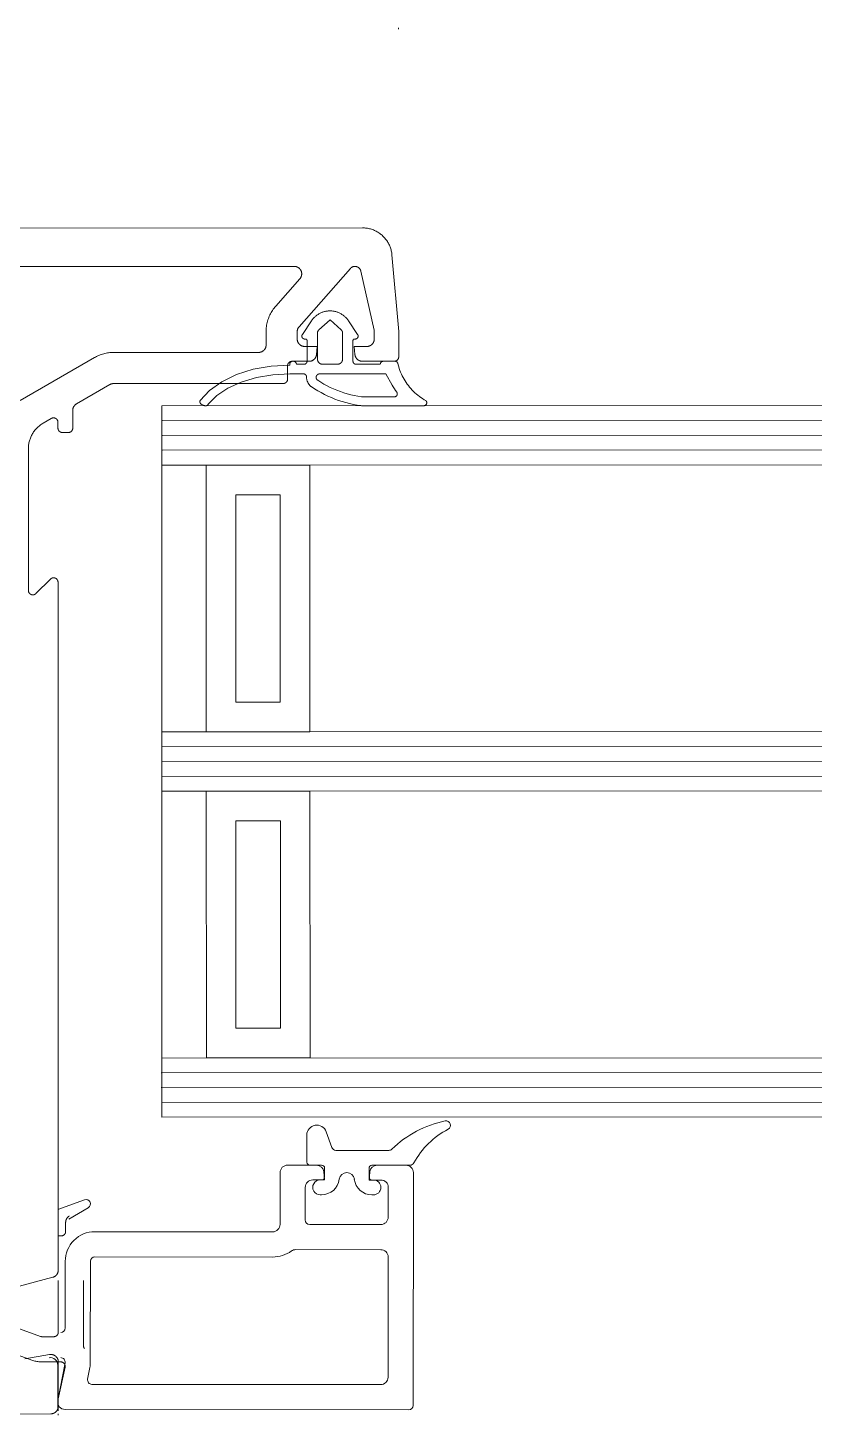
# Model space of a CAD drawing. Header units: metres. Extents: x 19 to 230, y -653 to -519.
# Drawn here: x 28.2835 to 28.3366, y -530.0181 to -529.9244 of the extents above; entities that cross this region are included whole.
import ezdxf

# ---------------------------------------------------------------- set-up
doc = ezdxf.new("R2010")
doc.units = ezdxf.units.M
doc.header["$LTSCALE"] = 0.0125
for name, color, linetype, lineweight in [('05Fenster', 171, 'Continuous', 15), ('Fenster', 65, 'Continuous', 5), ('Fenster2', 161, 'Continuous', 5)]:
    doc.layers.add(name, color=color, linetype=linetype, lineweight=lineweight)

# ---------------------------------------------------------------- blocks, each defined once
blk = doc.blocks.new('ElementFe seite')
at = {"layer": 'Fenster'}
for points in [[(115.8, 185.2), (115.8, 181.2)], [(115.8, 185.2), (209.08, 185.2)], [(115.801, 184.2), (209.081, 184.2)], [(115.744, 183.2), (209.024, 183.2)], [(115.745, 182.2), (209.025, 182.2)], [(115.8, 181.2), (209.08, 181.2)], [(115.8, 163.2), (115.8, 159.2)], [(115.8, 163.2), (209.08, 163.2)], [(115.769, 162.2), (209.05, 162.2)], [(115.771, 161.2), (209.051, 161.2)], [(115.772, 160.2), (209.052, 160.2)], [(115.8, 159.2), (209.08, 159.2)], [(115.8, 141.2), (115.8, 137.2)], [(115.8, 141.2), (209.08, 141.2)], [(115.855, 140.2), (209.135, 140.2)], [(115.856, 139.2), (209.136, 139.2)], [(115.857, 138.2), (209.138, 138.2)], [(115.8, 137.2), (209.08, 137.2)]]:
    blk.add_lwpolyline(points, dxfattribs=at)
for points in [[(115.8, 181.2), (118.8, 181.2), (118.8, 163.2), (115.8, 163.2)], [(118.8, 181.2), (125.8, 181.2), (125.8, 163.2), (118.8, 163.2)], [(120.8, 179.2), (123.8, 179.2), (123.8, 165.2), (120.8, 165.2)], [(115.8, 159.2), (118.8, 159.2), (118.8, 141.2), (115.8, 141.2)], [(118.8, 159.2), (125.8, 159.2), (125.8, 141.2), (118.8, 141.2)], [(120.8, 157.2), (123.8, 157.2), (123.8, 143.2), (120.8, 143.2)]]:
    blk.add_lwpolyline(points, close=True, dxfattribs=at)
at = {"layer": 'Fenster2'}
for p, q in [((108.758, 204.912), (108.761, 201.912)), ((109.256, 201.769), (108.771, 204.297)), ((109.257, 204.912), (132.457, 204.941)), ((132.757, 204.641), (132.777, 188.941)), ((111.072, 203.215), (130.559, 203.238)), ((110.925, 202.089), (110.778, 202.858)), ((131.06, 202.739), (131.07, 194.639)), ((110.969, 194.914), (110.961, 201.714)), ((109.269, 194.913), (109.264, 199.412)), ((123.27, 194.629), (111.27, 194.615)), ((130.57, 194.138), (124.835, 194.131)), ((123.272, 192.929), (111.272, 192.915)), ((110.827, 191.301), (109.52, 192.068)), ((123.777, 188.93), (123.772, 192.43)), ((125.473, 192.132), (125.475, 189.932)), ((130.572, 192.438), (125.772, 192.433)), ((131.075, 189.939), (131.073, 191.939)), ((108.774, 191.412), (110.572, 190.76)), ((126.575, 190.434), (126.475, 190.433)), ((130.075, 190.438), (129.975, 190.438)), ((125.976, 189.433), (126.776, 189.434)), ((126.476, 189.433), (126.576, 189.434)), ((126.776, 189.434), (126.729, 188.89)), ((126.776, 189.234), (126.777, 188.634)), ((129.776, 189.437), (130.576, 189.438)), ((129.824, 188.894), (129.776, 189.437)), ((129.777, 188.637), (129.776, 189.237)), ((129.976, 189.438), (130.076, 189.438)), ((126.231, 188.433), (124.277, 188.431)), ((125.577, 188.232), (125.58, 186.404)), ((126.577, 188.434), (125.777, 188.433)), ((132.546, 188.441), (129.977, 188.438)), ((132.277, 188.44), (130.323, 188.438)), ((126.882, 186.176), (127.267, 187.237)), ((127.548, 187.435), (131.111, 187.439))]:
    blk.add_line(p, q, dxfattribs=at)
at = {"layer": 'Fenster2', "flags": 128}
for points in [[(56.799, 205.2), (108.299, 205.2)], [(108.299, 205.2), (108.317, 205.2), (108.334, 205.199), (108.351, 205.197), (108.368, 205.195), (108.384, 205.193), (108.401, 205.189), (108.418, 205.186), (108.434, 205.181), (108.451, 205.176), (108.467, 205.171), (108.483, 205.165), (108.499, 205.158), (108.514, 205.151), (108.53, 205.144), (108.545, 205.136), (108.559, 205.127), (108.574, 205.118), (108.588, 205.108), (108.602, 205.098), (108.615, 205.088), (108.628, 205.077), (108.641, 205.065), (108.653, 205.053), (108.665, 205.041), (108.676, 205.028), (108.687, 205.015), (108.698, 205.002), (108.708, 204.988), (108.718, 204.974), (108.727, 204.96), (108.735, 204.945), (108.743, 204.93), (108.751, 204.915), (108.758, 204.899), (108.765, 204.883), (108.771, 204.867), (108.776, 204.851), (108.781, 204.835), (108.785, 204.818), (108.789, 204.802), (108.792, 204.785), (108.795, 204.768), (108.797, 204.751), (108.798, 204.734), (108.799, 204.717), (108.799, 204.7)], [(108.799, 205.2), (108.799, 205.3)], [(108.799, 205.2), (108.799, 205.3)], [(108.799, 204.2), (108.799, 205)], [(108.799, 204.7), (108.799, 201.7)], [(109.259, 202.052), (108.799, 204.2)], [(103.415, 200.269), (107.015, 201.579)], [(108.213, 201.207), (106.547, 201.501)], [(107.015, 201.579), (107.081, 201.602), (107.148, 201.622), (107.216, 201.64), (107.284, 201.656), (107.352, 201.669), (107.421, 201.68), (107.49, 201.689), (107.56, 201.695), (107.63, 201.699), (107.699, 201.7)], [(107.699, 201.7), (108.963, 201.7)], [(108.799, 201.7), (108.799, 201.683), (108.798, 201.666), (108.797, 201.649), (108.795, 201.632), (108.792, 201.615), (108.789, 201.598), (108.785, 201.581), (108.781, 201.565), (108.776, 201.548), (108.77, 201.532), (108.764, 201.516), (108.758, 201.5), (108.751, 201.485), (108.743, 201.469), (108.735, 201.454), (108.726, 201.44), (108.717, 201.425), (108.708, 201.411), (108.697, 201.397), (108.687, 201.384), (108.676, 201.371), (108.664, 201.358), (108.652, 201.346), (108.64, 201.334), (108.627, 201.322), (108.614, 201.311), (108.601, 201.301), (108.587, 201.291), (108.573, 201.281), (108.558, 201.272), (108.544, 201.263), (108.528, 201.255), (108.513, 201.248), (108.498, 201.241), (108.482, 201.234), (108.466, 201.228), (108.449, 201.223), (108.433, 201.218), (108.416, 201.214), (108.4, 201.21), (108.383, 201.207), (108.366, 201.204), (108.349, 201.202), (108.332, 201.201), (108.315, 201.2), (108.298, 201.2), (108.281, 201.2), (108.264, 201.201), (108.247, 201.203), (108.23, 201.205), (108.213, 201.207)], [(108.963, 201.7), (108.973, 201.7), (108.984, 201.701), (108.994, 201.701), (109.004, 201.703), (109.014, 201.704), (109.024, 201.706), (109.034, 201.708), (109.044, 201.711), (109.054, 201.714), (109.064, 201.717), (109.073, 201.721), (109.083, 201.725), (109.092, 201.729), (109.102, 201.734), (109.111, 201.738), (109.119, 201.744), (109.128, 201.749), (109.137, 201.755), (109.145, 201.761), (109.153, 201.767), (109.161, 201.774), (109.168, 201.781), (109.176, 201.788), (109.183, 201.795), (109.19, 201.803), (109.196, 201.811), (109.203, 201.819), (109.209, 201.827), (109.214, 201.836), (109.22, 201.845), (109.225, 201.853), (109.23, 201.862), (109.234, 201.872), (109.239, 201.881), (109.243, 201.89), (109.246, 201.9), (109.249, 201.91), (109.252, 201.92), (109.255, 201.93), (109.257, 201.94), (109.259, 201.95), (109.261, 201.96), (109.262, 201.97), (109.263, 201.98), (109.263, 201.991), (109.263, 202.001), (109.263, 202.011), (109.262, 202.021), (109.262, 202.032), (109.26, 202.042), (109.259, 202.052)], [(110.56, 200.795), (110.554, 200.787), (110.548, 200.779), (110.543, 200.77), (110.538, 200.761), (110.533, 200.752), (110.528, 200.743), (110.524, 200.734), (110.52, 200.724), (110.517, 200.715), (110.513, 200.705), (110.511, 200.695), (110.508, 200.686), (110.506, 200.676), (110.504, 200.666), (110.502, 200.656), (110.501, 200.645), (110.5, 200.635), (110.5, 200.625), (110.499, 200.615)], [(110.499, 200.615), (110.499, 196.2)], [(107.597, 199.982), (103.997, 198.671)], [(107.699, 200), (107.689, 200), (107.679, 199.999), (107.668, 199.998), (107.658, 199.997), (107.647, 199.995), (107.637, 199.993), (107.627, 199.991), (107.617, 199.988), (107.607, 199.985), (107.597, 199.982)], [(108.499, 200), (107.699, 200)], [(108.799, 199.7), (108.799, 199.71), (108.799, 199.72), (108.798, 199.73), (108.797, 199.741), (108.795, 199.751), (108.793, 199.761), (108.791, 199.771), (108.788, 199.781), (108.785, 199.791), (108.782, 199.8), (108.779, 199.81), (108.775, 199.819), (108.77, 199.829), (108.766, 199.838), (108.761, 199.847), (108.756, 199.856), (108.75, 199.864), (108.745, 199.873), (108.739, 199.881), (108.732, 199.889), (108.726, 199.897), (108.719, 199.905), (108.712, 199.912), (108.704, 199.919), (108.697, 199.926), (108.689, 199.933), (108.681, 199.939), (108.672, 199.945), (108.664, 199.951), (108.655, 199.956), (108.647, 199.961), (108.637, 199.966), (108.628, 199.971), (108.619, 199.975), (108.61, 199.979), (108.6, 199.982), (108.59, 199.986), (108.58, 199.989), (108.57, 199.991), (108.561, 199.994), (108.55, 199.995), (108.54, 199.997), (108.53, 199.998), (108.52, 199.999), (108.51, 200), (108.499, 200)], [(108.799, 196.2), (108.799, 199.7)], [(105.856, 196.683), (108.429, 195.993)], [(108.429, 195.993), (108.445, 195.989), (108.462, 195.983), (108.478, 195.978), (108.494, 195.971), (108.51, 195.964), (108.525, 195.957), (108.54, 195.949), (108.555, 195.94), (108.57, 195.931), (108.584, 195.921), (108.598, 195.911), (108.612, 195.901), (108.625, 195.89), (108.638, 195.878), (108.651, 195.866), (108.663, 195.854), (108.674, 195.841), (108.685, 195.828), (108.696, 195.815), (108.706, 195.801), (108.716, 195.787), (108.725, 195.772), (108.734, 195.758), (108.742, 195.742), (108.75, 195.727), (108.757, 195.711), (108.764, 195.695), (108.77, 195.679), (108.776, 195.663), (108.781, 195.647), (108.785, 195.63), (108.789, 195.613), (108.792, 195.596), (108.795, 195.579), (108.797, 195.562), (108.798, 195.545), (108.799, 195.528), (108.799, 195.511)], [(108.799, 195.511), (108.799, 153.1)], [(108.799, 191.2), (108.799, 193.2)], [(108.799, 193.2), (108.999, 193.2)], [(108.999, 193.2), (109.01, 193.2), (109.02, 193.199), (109.03, 193.198), (109.04, 193.197), (109.05, 193.195), (109.061, 193.194), (109.071, 193.191), (109.08, 193.189), (109.09, 193.186), (109.1, 193.182), (109.11, 193.179), (109.119, 193.175), (109.128, 193.171), (109.137, 193.166), (109.147, 193.161), (109.155, 193.156), (109.164, 193.151), (109.172, 193.145), (109.181, 193.139), (109.189, 193.133), (109.197, 193.126), (109.204, 193.119), (109.212, 193.112), (109.219, 193.105), (109.226, 193.097), (109.232, 193.089), (109.239, 193.081), (109.245, 193.073), (109.25, 193.064), (109.256, 193.056), (109.261, 193.047), (109.266, 193.038), (109.27, 193.029), (109.275, 193.019), (109.279, 193.01), (109.282, 193), (109.285, 192.991), (109.288, 192.981), (109.291, 192.971), (109.293, 192.961), (109.295, 192.951), (109.297, 192.941), (109.298, 192.93), (109.299, 192.92), (109.299, 192.91), (109.299, 192.9)], [(109.299, 192.9), (109.299, 192.286)], [(109.299, 192.286), (109.3, 192.268), (109.301, 192.251), (109.302, 192.234), (109.304, 192.217), (109.307, 192.2), (109.31, 192.183), (109.314, 192.166), (109.319, 192.149), (109.324, 192.132), (109.329, 192.116), (109.335, 192.1), (109.342, 192.084), (109.349, 192.068), (109.357, 192.053), (109.365, 192.038), (109.374, 192.023), (109.384, 192.008), (109.393, 191.994), (109.404, 191.98), (109.415, 191.966), (109.426, 191.953), (109.438, 191.941), (109.45, 191.928), (109.462, 191.916), (109.475, 191.905), (109.489, 191.894), (109.503, 191.883), (109.517, 191.873), (109.531, 191.864), (109.546, 191.855)], [(108.799, 153.1), (108.799, 149.1)], [(107.312, 149.863), (107.304, 149.871), (107.296, 149.878), (107.288, 149.884), (107.28, 149.891), (107.272, 149.897), (107.263, 149.903), (107.254, 149.908), (107.245, 149.913), (107.236, 149.918), (107.227, 149.923), (107.217, 149.927), (107.208, 149.931), (107.198, 149.935), (107.188, 149.938), (107.178, 149.941), (107.168, 149.943), (107.158, 149.946), (107.148, 149.947), (107.137, 149.949), (107.127, 149.95), (107.117, 149.951), (107.106, 149.951), (107.096, 149.951), (107.086, 149.951), (107.075, 149.95), (107.065, 149.949), (107.055, 149.948), (107.044, 149.946), (107.034, 149.944), (107.024, 149.942), (107.014, 149.939), (107.004, 149.936), (106.994, 149.932), (106.985, 149.928), (106.975, 149.924), (106.966, 149.92), (106.957, 149.915), (106.947, 149.91), (106.939, 149.905), (106.93, 149.899), (106.921, 149.893), (106.913, 149.886), (106.905, 149.88), (106.897, 149.873), (106.89, 149.866), (106.882, 149.858), (106.875, 149.851), (106.869, 149.843), (106.862, 149.835), (106.856, 149.826), (106.85, 149.818), (106.844, 149.809), (106.839, 149.8), (106.834, 149.791), (106.829, 149.782), (106.825, 149.772), (106.821, 149.763), (106.817, 149.753), (106.814, 149.743), (106.811, 149.733), (106.808, 149.723), (106.806, 149.713), (106.804, 149.703), (106.802, 149.693), (106.801, 149.682), (106.8, 149.672), (106.8, 149.662), (106.799, 149.651)], [(108.287, 148.888), (107.312, 149.863)], [(106.799, 149.651), (106.799, 140.1)], [(108.799, 149.1), (108.799, 149.089), (108.799, 149.079), (108.798, 149.069), (108.797, 149.058), (108.795, 149.048), (108.793, 149.038), (108.791, 149.028), (108.788, 149.018), (108.785, 149.008), (108.782, 148.998), (108.778, 148.988), (108.774, 148.979), (108.77, 148.969), (108.765, 148.96), (108.76, 148.951), (108.755, 148.942), (108.749, 148.933), (108.743, 148.925), (108.737, 148.916), (108.73, 148.908), (108.723, 148.9), (108.716, 148.893), (108.709, 148.885), (108.702, 148.878), (108.694, 148.871), (108.686, 148.865), (108.677, 148.858), (108.669, 148.852), (108.66, 148.847), (108.651, 148.841), (108.642, 148.836), (108.633, 148.831), (108.624, 148.827), (108.614, 148.823), (108.605, 148.819), (108.595, 148.815), (108.585, 148.812), (108.575, 148.809), (108.565, 148.807), (108.555, 148.805), (108.544, 148.803), (108.534, 148.802), (108.524, 148.801), (108.513, 148.8), (108.503, 148.8), (108.493, 148.8), (108.482, 148.8), (108.472, 148.801), (108.461, 148.802), (108.451, 148.804), (108.441, 148.806), (108.431, 148.808), (108.421, 148.81), (108.411, 148.813), (108.401, 148.816), (108.391, 148.82), (108.381, 148.824), (108.372, 148.828), (108.363, 148.833), (108.353, 148.838), (108.344, 148.843), (108.336, 148.848), (108.327, 148.854), (108.319, 148.86), (108.31, 148.867), (108.303, 148.873), (108.295, 148.88), (108.287, 148.888)], [(106.799, 140.1), (106.801, 140.032), (106.804, 139.965), (106.81, 139.897), (106.818, 139.83), (106.828, 139.764), (106.84, 139.697), (106.855, 139.631), (106.872, 139.566), (106.891, 139.501), (106.912, 139.437), (106.936, 139.374), (106.962, 139.311), (106.989, 139.249), (107.019, 139.189), (107.051, 139.129), (107.085, 139.071), (107.12, 139.013), (107.158, 138.957), (107.197, 138.902), (107.239, 138.849), (107.282, 138.797), (107.327, 138.747), (107.373, 138.698), (107.422, 138.65), (107.471, 138.605), (107.523, 138.561), (107.575, 138.518), (107.629, 138.478), (107.685, 138.439), (107.742, 138.403), (107.799, 138.368)], [(108.799, 138.7), (108.8, 138.71), (108.8, 138.72), (108.801, 138.731), (108.802, 138.741), (108.804, 138.751), (108.806, 138.761), (108.808, 138.771), (108.811, 138.781), (108.814, 138.791), (108.817, 138.8), (108.82, 138.81), (108.824, 138.819), (108.829, 138.829), (108.833, 138.838), (108.838, 138.847), (108.843, 138.856), (108.849, 138.864), (108.854, 138.873), (108.86, 138.881), (108.867, 138.889), (108.873, 138.897), (108.88, 138.905), (108.887, 138.912), (108.895, 138.919), (108.902, 138.926), (108.91, 138.933), (108.918, 138.939), (108.926, 138.945), (108.935, 138.951), (108.944, 138.956), (108.952, 138.961), (108.961, 138.966), (108.971, 138.971), (108.98, 138.975), (108.989, 138.979), (108.999, 138.983), (109.009, 138.986), (109.019, 138.989), (109.028, 138.991), (109.038, 138.994), (109.048, 138.995), (109.059, 138.997), (109.069, 138.998), (109.079, 138.999), (109.089, 139), (109.099, 139)], [(108.799, 138.31), (108.799, 138.7)], [(109.099, 139), (109.499, 139)], [(109.499, 139), (109.51, 139), (109.52, 138.999), (109.53, 138.998), (109.54, 138.997), (109.55, 138.995), (109.561, 138.994), (109.57, 138.991), (109.58, 138.989), (109.59, 138.986), (109.6, 138.983), (109.61, 138.979), (109.619, 138.975), (109.628, 138.971), (109.637, 138.966), (109.646, 138.961), (109.655, 138.956), (109.664, 138.951), (109.672, 138.945), (109.681, 138.939), (109.689, 138.933), (109.697, 138.926), (109.704, 138.919), (109.712, 138.912), (109.719, 138.905), (109.726, 138.897), (109.732, 138.889), (109.739, 138.881), (109.745, 138.873), (109.75, 138.864), (109.756, 138.856), (109.761, 138.847), (109.766, 138.838), (109.77, 138.829), (109.775, 138.819), (109.779, 138.81), (109.782, 138.8), (109.785, 138.791), (109.788, 138.781), (109.791, 138.771), (109.793, 138.761), (109.795, 138.751), (109.797, 138.741), (109.798, 138.731), (109.799, 138.72), (109.799, 138.71), (109.799, 138.7)], [(109.799, 138.7), (109.799, 137.502)], [(107.799, 138.368), (108.349, 138.05)], [(108.349, 138.05), (108.358, 138.045), (108.368, 138.041), (108.377, 138.036), (108.386, 138.032), (108.396, 138.028), (108.406, 138.025), (108.416, 138.022), (108.426, 138.019), (108.436, 138.017), (108.446, 138.015), (108.456, 138.013), (108.466, 138.012), (108.476, 138.011), (108.487, 138.01), (108.497, 138.01), (108.507, 138.01), (108.517, 138.011), (108.528, 138.011), (108.538, 138.013), (108.548, 138.014), (108.558, 138.016), (108.568, 138.018), (108.578, 138.021), (108.588, 138.023), (108.598, 138.027), (108.608, 138.03), (108.617, 138.034), (108.627, 138.038), (108.636, 138.043), (108.645, 138.048), (108.654, 138.053), (108.663, 138.058), (108.671, 138.064), (108.68, 138.07), (108.688, 138.076), (108.696, 138.083), (108.703, 138.09), (108.711, 138.097), (108.718, 138.104), (108.725, 138.112), (108.731, 138.12), (108.738, 138.128), (108.744, 138.136), (108.75, 138.145), (108.755, 138.153), (108.761, 138.162), (108.765, 138.171), (108.77, 138.181), (108.774, 138.19), (108.778, 138.199), (108.782, 138.209), (108.785, 138.219), (108.788, 138.229), (108.791, 138.239), (108.793, 138.249), (108.795, 138.259), (108.797, 138.269), (108.798, 138.279), (108.799, 138.289), (108.799, 138.3), (108.799, 138.31)], [(111.263, 133.948), (106.249, 136.837)], [(109.799, 137.502), (109.8, 137.484), (109.801, 137.467), (109.802, 137.449), (109.804, 137.432), (109.807, 137.415), (109.81, 137.398), (109.814, 137.381), (109.819, 137.364), (109.824, 137.347), (109.83, 137.331), (109.836, 137.314), (109.843, 137.298), (109.85, 137.283), (109.858, 137.267), (109.866, 137.252), (109.875, 137.237), (109.885, 137.222), (109.895, 137.208), (109.905, 137.194), (109.916, 137.18), (109.928, 137.167), (109.94, 137.154), (109.952, 137.142), (109.965, 137.13), (109.978, 137.119), (109.992, 137.108), (110.006, 137.097), (110.02, 137.087), (110.035, 137.078), (110.049, 137.069)], [(110.049, 137.069), (112.304, 135.767)], [(118.398, 136.842), (118.395, 136.849), (118.393, 136.855), (118.391, 136.862), (118.389, 136.868), (118.387, 136.875), (118.385, 136.882), (118.384, 136.889), (118.383, 136.896), (118.382, 136.903), (118.381, 136.91), (118.381, 136.916), (118.381, 136.923), (118.381, 136.93), (118.381, 136.937), (118.382, 136.944), (118.382, 136.951), (118.383, 136.958), (118.385, 136.965), (118.386, 136.972), (118.388, 136.979), (118.39, 136.985), (118.392, 136.992), (118.395, 136.998), (118.397, 137.005), (118.4, 137.011), (118.403, 137.017), (118.407, 137.023), (118.41, 137.029), (118.414, 137.035), (118.418, 137.041), (118.422, 137.047), (118.427, 137.052), (118.431, 137.057), (118.436, 137.062), (118.441, 137.067), (118.446, 137.072), (118.451, 137.077), (118.456, 137.081), (118.462, 137.085), (118.468, 137.089), (118.473, 137.093), (118.479, 137.097), (118.485, 137.1), (118.492, 137.104), (118.498, 137.107), (118.504, 137.109)], [(119.026, 136.167), (118.398, 136.842)], [(118.504, 137.109), (118.689, 137.186)], [(118.689, 137.186), (118.695, 137.188), (118.701, 137.19), (118.708, 137.192), (118.714, 137.194), (118.72, 137.196), (118.726, 137.197), (118.733, 137.198), (118.739, 137.199), (118.746, 137.2)], [(118.746, 137.2), (118.785, 137.2)], [(118.785, 137.2), (118.792, 137.199), (118.799, 137.198), (118.805, 137.197), (118.812, 137.195), (118.819, 137.194), (118.825, 137.192), (118.831, 137.19), (118.838, 137.187), (118.844, 137.185), (118.85, 137.182), (118.856, 137.179), (118.862, 137.176), (118.868, 137.172), (118.874, 137.169), (118.879, 137.165), (118.885, 137.161), (118.89, 137.157), (118.896, 137.153), (118.901, 137.148), (118.905, 137.144), (118.91, 137.139), (118.915, 137.134), (118.919, 137.129), (118.923, 137.124), (118.928, 137.118), (118.931, 137.113), (118.935, 137.107), (118.939, 137.101), (118.942, 137.095), (118.945, 137.089), (118.948, 137.083)], [(118.948, 137.083), (119.519, 136.509)], [(125.892, 135.911), (126.108, 136.053), (126.329, 136.189), (126.554, 136.316), (126.784, 136.436), (127.017, 136.549), (127.254, 136.653), (127.494, 136.749), (127.737, 136.838), (127.984, 136.918), (128.232, 136.989), (128.483, 137.053), (128.736, 137.107), (128.991, 137.154), (129.247, 137.191)], [(129.247, 137.191), (129.279, 137.195), (129.312, 137.198), (129.344, 137.199), (129.376, 137.2)], [(129.376, 137.2), (133.492, 137.2)], [(133.633, 136.858), (133.52, 136.793), (133.409, 136.724), (133.3, 136.651), (133.195, 136.574), (133.091, 136.494), (132.991, 136.411), (132.893, 136.324), (132.798, 136.234), (132.707, 136.141), (132.618, 136.045), (132.533, 135.945), (132.451, 135.844), (132.373, 135.739), (132.298, 135.632), (132.227, 135.522), (132.16, 135.41), (132.096, 135.296), (132.036, 135.18), (131.981, 135.061), (131.929, 134.941), (131.881, 134.82), (131.838, 134.696), (131.798, 134.572), (131.763, 134.446), (131.732, 134.319)], [(133.492, 137.2), (133.498, 137.2), (133.505, 137.199), (133.512, 137.199), (133.519, 137.198), (133.526, 137.197), (133.533, 137.196), (133.54, 137.194), (133.546, 137.192), (133.553, 137.19), (133.559, 137.188), (133.566, 137.185), (133.572, 137.183), (133.579, 137.18), (133.585, 137.177), (133.591, 137.173), (133.597, 137.17), (133.603, 137.166), (133.608, 137.162), (133.614, 137.158), (133.619, 137.154), (133.625, 137.149), (133.63, 137.144), (133.635, 137.14), (133.639, 137.135), (133.644, 137.129), (133.648, 137.124), (133.653, 137.119), (133.657, 137.113), (133.66, 137.107), (133.664, 137.101), (133.667, 137.095), (133.671, 137.089), (133.674, 137.083), (133.676, 137.076), (133.679, 137.07), (133.681, 137.063), (133.683, 137.057), (133.685, 137.05), (133.687, 137.043), (133.688, 137.037), (133.689, 137.03), (133.69, 137.023), (133.691, 137.016), (133.691, 137.009), (133.692, 137.002), (133.692, 136.995), (133.691, 136.988), (133.691, 136.981), (133.69, 136.974), (133.689, 136.968), (133.688, 136.961), (133.686, 136.954), (133.685, 136.947), (133.683, 136.941), (133.68, 136.934), (133.678, 136.928), (133.675, 136.921), (133.673, 136.915), (133.67, 136.909), (133.666, 136.903), (133.663, 136.897), (133.659, 136.891), (133.655, 136.885), (133.651, 136.879), (133.647, 136.874), (133.642, 136.869), (133.638, 136.863), (133.633, 136.858)], [(112.304, 135.767), (112.319, 135.759), (112.333, 135.751), (112.348, 135.744), (112.363, 135.738), (112.378, 135.732), (112.394, 135.726), (112.409, 135.721), (112.425, 135.717), (112.441, 135.713), (112.457, 135.709), (112.473, 135.706), (112.489, 135.704), (112.505, 135.702), (112.522, 135.701), (112.538, 135.7), (112.554, 135.7)], [(119.852, 135.577), (119.026, 136.167)], [(119.519, 136.509), (120.27, 136.007)], [(120.27, 136.007), (121.174, 135.598)], [(125.576, 135.25), (125.577, 135.279), (125.578, 135.308), (125.581, 135.337), (125.584, 135.366), (125.589, 135.395), (125.594, 135.423), (125.601, 135.452), (125.608, 135.48), (125.617, 135.508), (125.626, 135.535), (125.636, 135.563), (125.647, 135.59), (125.659, 135.616), (125.672, 135.642), (125.686, 135.668), (125.701, 135.693), (125.717, 135.718), (125.733, 135.742), (125.75, 135.765), (125.768, 135.788), (125.787, 135.81), (125.807, 135.832), (125.827, 135.853), (125.848, 135.873), (125.87, 135.892), (125.892, 135.911)], [(129.281, 136.591), (129.039, 136.553), (128.8, 136.508), (128.561, 136.454), (128.325, 136.393), (128.091, 136.323), (127.86, 136.245), (127.631, 136.159), (127.405, 136.065), (127.183, 135.964), (126.964, 135.855), (126.75, 135.739), (126.539, 135.615), (126.333, 135.484)], [(129.416, 136.6), (129.382, 136.599), (129.348, 136.598), (129.315, 136.595), (129.281, 136.591)], [(131.505, 136.6), (129.416, 136.6)], [(130.922, 135.05), (131.359, 135.812)], [(131.359, 135.812), (131.43, 135.933), (131.505, 136.051), (131.584, 136.167), (131.665, 136.28)], [(131.665, 136.28), (131.669, 136.286), (131.673, 136.292), (131.677, 136.298), (131.68, 136.304), (131.684, 136.31), (131.687, 136.316), (131.689, 136.322), (131.692, 136.329), (131.694, 136.335), (131.696, 136.342), (131.698, 136.349), (131.7, 136.355), (131.701, 136.362), (131.702, 136.369), (131.703, 136.376), (131.704, 136.382), (131.705, 136.389), (131.705, 136.396), (131.705, 136.403), (131.705, 136.41), (131.704, 136.417), (131.703, 136.424), (131.703, 136.431), (131.701, 136.437), (131.7, 136.444), (131.698, 136.451), (131.696, 136.458), (131.694, 136.464), (131.692, 136.471), (131.689, 136.477), (131.687, 136.483), (131.684, 136.49), (131.68, 136.496), (131.677, 136.502), (131.673, 136.508), (131.67, 136.513), (131.666, 136.519), (131.661, 136.524), (131.657, 136.53), (131.652, 136.535), (131.648, 136.54), (131.643, 136.545), (131.638, 136.55), (131.632, 136.554), (131.627, 136.558), (131.621, 136.562), (131.616, 136.566), (131.61, 136.57), (131.604, 136.574), (131.598, 136.577), (131.592, 136.58), (131.585, 136.583), (131.579, 136.586), (131.573, 136.588), (131.566, 136.59), (131.559, 136.592), (131.553, 136.594), (131.546, 136.596), (131.539, 136.597), (131.532, 136.598), (131.526, 136.599), (131.519, 136.599), (131.512, 136.6), (131.505, 136.6)], [(112.554, 135.7), (116.654, 135.7)], [(116.654, 135.7), (123.999, 135.7)], [(120.845, 135.095), (119.852, 135.577)], [(121.97, 134.739), (120.845, 135.095)], [(121.174, 135.598), (122.196, 135.295)], [(122.196, 135.295), (123.301, 135.11)], [(123.301, 135.11), (124.446, 135.05)], [(123.999, 135.7), (124.01, 135.7), (124.02, 135.699), (124.03, 135.698), (124.04, 135.697), (124.05, 135.695), (124.061, 135.694), (124.07, 135.691), (124.08, 135.689), (124.09, 135.686), (124.1, 135.682), (124.11, 135.679), (124.119, 135.675), (124.128, 135.671), (124.137, 135.666), (124.146, 135.661), (124.155, 135.656), (124.164, 135.651), (124.172, 135.645), (124.181, 135.639), (124.189, 135.633), (124.197, 135.626), (124.204, 135.619), (124.212, 135.612), (124.219, 135.605), (124.226, 135.597), (124.232, 135.589), (124.239, 135.581), (124.245, 135.573), (124.25, 135.564), (124.256, 135.556), (124.261, 135.547), (124.266, 135.538), (124.27, 135.529), (124.275, 135.519), (124.279, 135.51), (124.282, 135.5), (124.285, 135.491), (124.288, 135.481), (124.291, 135.471), (124.293, 135.461), (124.295, 135.451), (124.297, 135.441), (124.298, 135.43), (124.299, 135.42), (124.299, 135.41), (124.299, 135.4)], [(124.299, 135.4), (124.299, 134.7)], [(124.446, 135.05), (125.381, 135.05)], [(125.381, 135.05), (125.388, 135.05), (125.395, 135.051), (125.402, 135.051), (125.409, 135.052), (125.415, 135.054), (125.422, 135.055), (125.429, 135.057), (125.435, 135.059), (125.442, 135.061), (125.448, 135.063), (125.455, 135.066), (125.461, 135.069), (125.467, 135.072), (125.473, 135.075), (125.479, 135.078), (125.485, 135.082), (125.491, 135.086), (125.496, 135.09), (125.502, 135.094), (125.507, 135.098), (125.512, 135.103), (125.517, 135.108), (125.522, 135.113), (125.527, 135.118), (125.531, 135.123), (125.535, 135.128), (125.539, 135.134), (125.543, 135.14), (125.547, 135.145), (125.55, 135.151), (125.554, 135.157), (125.557, 135.163), (125.56, 135.17), (125.562, 135.176), (125.565, 135.182), (125.567, 135.189), (125.569, 135.196), (125.571, 135.202), (125.572, 135.209), (125.573, 135.216), (125.574, 135.222), (125.575, 135.229), (125.576, 135.236), (125.576, 135.243), (125.576, 135.25)], [(126.333, 135.484), (126.326, 135.48), (126.319, 135.475), (126.313, 135.47), (126.307, 135.464), (126.301, 135.459), (126.295, 135.453), (126.289, 135.447), (126.284, 135.441), (126.278, 135.434), (126.273, 135.428), (126.268, 135.421), (126.264, 135.414), (126.26, 135.407), (126.256, 135.4), (126.252, 135.393), (126.248, 135.386), (126.245, 135.378), (126.242, 135.37), (126.239, 135.363), (126.236, 135.355), (126.234, 135.347), (126.232, 135.339), (126.231, 135.331), (126.229, 135.323), (126.228, 135.315), (126.227, 135.306), (126.227, 135.298), (126.226, 135.29), (126.226, 135.282), (126.227, 135.273), (126.227, 135.265), (126.228, 135.257), (126.229, 135.249), (126.231, 135.241), (126.233, 135.233), (126.235, 135.225), (126.237, 135.217), (126.239, 135.209), (126.242, 135.201), (126.245, 135.194), (126.249, 135.186), (126.252, 135.179), (126.256, 135.172), (126.26, 135.164), (126.265, 135.157), (126.269, 135.151), (126.274, 135.144), (126.279, 135.137), (126.284, 135.131), (126.29, 135.125), (126.296, 135.119), (126.302, 135.113), (126.308, 135.108), (126.314, 135.103), (126.321, 135.098), (126.327, 135.093), (126.334, 135.088), (126.341, 135.084), (126.348, 135.08), (126.355, 135.076), (126.363, 135.072), (126.37, 135.069), (126.378, 135.066), (126.386, 135.063), (126.393, 135.06), (126.401, 135.058), (126.409, 135.056), (126.417, 135.054), (126.426, 135.053), (126.434, 135.052), (126.442, 135.051), (126.45, 135.05), (126.458, 135.05)], [(126.458, 135.05), (130.922, 135.05)], [(112.563, 133.6), (112.478, 133.601), (112.393, 133.605), (112.308, 133.612), (112.223, 133.622), (112.139, 133.635), (112.055, 133.65), (111.972, 133.668), (111.89, 133.688), (111.808, 133.712), (111.727, 133.738), (111.647, 133.766), (111.568, 133.798), (111.49, 133.832), (111.413, 133.868), (111.337, 133.907), (111.263, 133.948)], [(123.186, 134.521), (121.97, 134.739)], [(124.446, 134.45), (123.186, 134.521)], [(124.299, 134.7), (124.299, 134.5)], [(124.299, 134.5), (124.3, 134.49), (124.3, 134.479), (124.301, 134.469), (124.302, 134.459), (124.304, 134.449), (124.306, 134.439), (124.308, 134.429), (124.311, 134.419), (124.314, 134.409), (124.317, 134.399), (124.32, 134.39), (124.324, 134.38), (124.329, 134.371), (124.333, 134.362), (124.338, 134.353), (124.343, 134.344), (124.349, 134.335), (124.354, 134.327), (124.36, 134.319), (124.367, 134.31), (124.373, 134.303), (124.38, 134.295), (124.387, 134.288), (124.395, 134.281), (124.402, 134.274), (124.41, 134.267), (124.418, 134.261), (124.426, 134.255), (124.435, 134.249), (124.444, 134.243), (124.452, 134.238), (124.461, 134.233), (124.471, 134.229), (124.48, 134.225), (124.489, 134.221), (124.499, 134.217), (124.509, 134.214), (124.519, 134.211), (124.528, 134.208), (124.538, 134.206), (124.548, 134.204), (124.559, 134.203), (124.569, 134.201), (124.579, 134.201), (124.589, 134.2), (124.599, 134.2)], [(124.446, 134.4), (124.446, 134.45)], [(124.646, 134.2), (124.639, 134.2), (124.632, 134.2), (124.625, 134.201), (124.619, 134.202), (124.612, 134.203), (124.605, 134.204), (124.598, 134.205), (124.592, 134.207), (124.585, 134.209), (124.579, 134.211), (124.572, 134.214), (124.566, 134.216), (124.56, 134.219), (124.554, 134.222), (124.548, 134.225), (124.542, 134.229), (124.536, 134.233), (124.53, 134.236), (124.525, 134.24), (124.52, 134.245), (124.514, 134.249), (124.509, 134.254), (124.504, 134.258), (124.5, 134.263), (124.495, 134.268), (124.491, 134.274), (124.486, 134.279), (124.482, 134.284), (124.479, 134.29), (124.475, 134.296), (124.471, 134.302), (124.468, 134.308), (124.465, 134.314), (124.462, 134.32), (124.46, 134.326), (124.457, 134.333), (124.455, 134.339), (124.453, 134.346), (124.452, 134.352), (124.45, 134.359), (124.449, 134.366), (124.448, 134.373), (124.447, 134.379), (124.446, 134.386), (124.446, 134.393), (124.446, 134.4)], [(124.599, 134.2), (124.799, 134.2)], [(124.696, 134.2), (124.646, 134.2)], [(124.896, 134.4), (124.896, 134.393), (124.895, 134.386), (124.895, 134.379), (124.894, 134.373), (124.893, 134.366), (124.892, 134.359), (124.89, 134.352), (124.888, 134.346), (124.886, 134.339), (124.884, 134.333), (124.882, 134.326), (124.879, 134.32), (124.876, 134.314), (124.873, 134.308), (124.87, 134.302), (124.867, 134.296), (124.863, 134.29), (124.859, 134.284), (124.855, 134.279), (124.851, 134.274), (124.847, 134.268), (124.842, 134.263), (124.837, 134.258), (124.832, 134.254), (124.827, 134.249), (124.822, 134.245), (124.817, 134.24), (124.811, 134.236), (124.806, 134.233), (124.8, 134.229), (124.794, 134.225), (124.788, 134.222), (124.782, 134.219), (124.776, 134.216), (124.769, 134.214), (124.763, 134.211), (124.756, 134.209), (124.75, 134.207), (124.743, 134.205), (124.737, 134.204), (124.73, 134.203), (124.723, 134.202), (124.716, 134.201), (124.709, 134.2), (124.703, 134.2), (124.696, 134.2)], [(124.799, 134.2), (125.754, 134.2)], [(125.414, 134.4), (124.896, 134.4)], [(125.614, 134.2), (125.614, 134.207), (125.613, 134.213), (125.613, 134.22), (125.612, 134.227), (125.611, 134.234), (125.61, 134.241), (125.608, 134.247), (125.606, 134.254), (125.604, 134.26), (125.602, 134.267), (125.6, 134.273), (125.597, 134.279), (125.594, 134.286), (125.591, 134.292), (125.588, 134.298), (125.585, 134.304), (125.581, 134.31), (125.577, 134.315), (125.573, 134.321), (125.569, 134.326), (125.565, 134.331), (125.56, 134.336), (125.555, 134.341), (125.55, 134.346), (125.545, 134.351), (125.54, 134.355), (125.535, 134.359), (125.529, 134.363), (125.523, 134.367), (125.518, 134.371), (125.512, 134.374), (125.506, 134.377), (125.5, 134.38), (125.493, 134.383), (125.487, 134.386), (125.481, 134.388), (125.474, 134.39), (125.468, 134.392), (125.461, 134.394), (125.454, 134.396), (125.448, 134.397), (125.441, 134.398), (125.434, 134.399), (125.427, 134.399), (125.421, 134.4), (125.414, 134.4)], [(125.614, 133), (125.614, 134.2)], [(125.754, 134.2), (125.771, 134.2), (125.788, 134.199), (125.805, 134.197), (125.823, 134.195), (125.84, 134.192), (125.857, 134.189), (125.873, 134.185), (125.89, 134.181), (125.907, 134.176), (125.923, 134.17), (125.939, 134.164), (125.955, 134.158), (125.971, 134.15), (125.986, 134.143), (126.001, 134.134), (126.016, 134.126), (126.031, 134.116), (126.045, 134.106), (126.059, 134.096), (126.072, 134.085), (126.085, 134.074), (126.098, 134.063), (126.11, 134.05), (126.122, 134.038), (126.134, 134.025), (126.145, 134.012), (126.155, 133.998), (126.165, 133.984), (126.175, 133.97), (126.184, 133.955), (126.192, 133.94), (126.2, 133.925), (126.208, 133.909), (126.215, 133.893), (126.221, 133.877), (126.227, 133.861), (126.232, 133.845), (126.237, 133.828), (126.241, 133.811), (126.245, 133.795), (126.248, 133.778), (126.25, 133.761), (126.252, 133.743)], [(126.664, 134.4), (126.652, 134.4), (126.64, 134.399), (126.628, 134.398), (126.616, 134.397), (126.604, 134.395), (126.593, 134.392), (126.581, 134.39), (126.569, 134.387), (126.558, 134.383), (126.547, 134.38), (126.535, 134.375), (126.524, 134.371), (126.513, 134.366), (126.503, 134.361), (126.492, 134.355), (126.482, 134.349), (126.472, 134.342), (126.462, 134.336), (126.452, 134.329), (126.443, 134.321), (126.434, 134.314), (126.425, 134.306), (126.416, 134.297), (126.408, 134.289), (126.4, 134.28), (126.392, 134.271), (126.385, 134.261), (126.378, 134.252), (126.371, 134.242), (126.365, 134.232), (126.359, 134.221), (126.353, 134.211), (126.348, 134.2), (126.343, 134.189), (126.338, 134.178), (126.334, 134.167), (126.33, 134.156), (126.327, 134.144), (126.324, 134.133), (126.321, 134.121), (126.319, 134.109), (126.317, 134.097), (126.316, 134.086), (126.315, 134.074), (126.314, 134.062), (126.314, 134.05)], [(126.314, 134.05), (126.314, 132.299)], [(127.664, 134.4), (126.664, 134.4)], [(128.014, 134.05), (128.014, 134.062), (128.013, 134.074), (128.012, 134.086), (128.011, 134.097), (128.009, 134.109), (128.006, 134.121), (128.004, 134.133), (128.001, 134.144), (127.997, 134.156), (127.994, 134.167), (127.989, 134.178), (127.985, 134.189), (127.98, 134.2), (127.975, 134.211), (127.969, 134.221), (127.963, 134.232), (127.956, 134.242), (127.95, 134.252), (127.943, 134.261), (127.935, 134.271), (127.928, 134.28), (127.92, 134.289), (127.911, 134.297), (127.903, 134.306), (127.894, 134.314), (127.885, 134.321), (127.875, 134.329), (127.866, 134.336), (127.856, 134.342), (127.846, 134.349), (127.835, 134.355), (127.825, 134.361), (127.814, 134.366), (127.803, 134.371), (127.792, 134.375), (127.781, 134.38), (127.77, 134.383), (127.758, 134.387), (127.747, 134.39), (127.735, 134.392), (127.723, 134.395), (127.711, 134.397), (127.7, 134.398), (127.688, 134.399), (127.676, 134.4), (127.664, 134.4)], [(128.014, 132.299), (128.014, 134.05)], [(128.914, 134.4), (128.907, 134.4), (128.9, 134.399), (128.893, 134.399), (128.887, 134.398), (128.88, 134.397), (128.873, 134.396), (128.866, 134.394), (128.86, 134.392), (128.853, 134.39), (128.847, 134.388), (128.84, 134.386), (128.834, 134.383), (128.828, 134.38), (128.822, 134.377), (128.816, 134.374), (128.81, 134.371), (128.804, 134.367), (128.798, 134.363), (128.793, 134.359), (128.788, 134.355), (128.782, 134.351), (128.777, 134.346), (128.772, 134.341), (128.768, 134.336), (128.763, 134.331), (128.759, 134.326), (128.754, 134.321), (128.75, 134.315), (128.747, 134.31), (128.743, 134.304), (128.739, 134.298), (128.736, 134.292), (128.733, 134.286), (128.73, 134.279), (128.728, 134.273), (128.725, 134.267), (128.723, 134.26), (128.721, 134.254), (128.719, 134.247), (128.718, 134.241), (128.717, 134.234), (128.716, 134.227), (128.715, 134.22), (128.714, 134.213), (128.714, 134.207), (128.714, 134.2)], [(128.714, 134.2), (128.714, 133)], [(128.847, 133.743), (128.849, 133.761), (128.851, 133.778), (128.854, 133.795), (128.858, 133.811), (128.862, 133.828), (128.867, 133.845), (128.872, 133.861), (128.878, 133.877), (128.884, 133.893), (128.891, 133.909), (128.899, 133.925), (128.907, 133.94), (128.915, 133.955), (128.924, 133.97), (128.934, 133.984), (128.944, 133.998), (128.954, 134.012), (128.965, 134.025), (128.977, 134.038), (128.989, 134.05), (129.001, 134.063), (129.014, 134.074), (129.027, 134.085), (129.04, 134.096), (129.054, 134.106), (129.068, 134.116), (129.083, 134.126), (129.098, 134.134), (129.113, 134.143), (129.128, 134.15), (129.144, 134.158), (129.16, 134.164), (129.176, 134.17), (129.192, 134.176), (129.209, 134.181), (129.226, 134.185), (129.242, 134.189), (129.259, 134.192), (129.276, 134.195), (129.293, 134.197), (129.311, 134.199), (129.328, 134.2), (129.345, 134.2)], [(130.558, 134.4), (128.914, 134.4)], [(129.345, 134.2), (131.499, 134.2)], [(130.758, 134.2), (130.751, 134.2), (130.744, 134.2), (130.737, 134.201), (130.73, 134.202), (130.724, 134.203), (130.717, 134.204), (130.71, 134.205), (130.704, 134.207), (130.697, 134.209), (130.691, 134.211), (130.684, 134.214), (130.678, 134.216), (130.672, 134.219), (130.666, 134.222), (130.66, 134.225), (130.654, 134.229), (130.648, 134.233), (130.642, 134.236), (130.637, 134.24), (130.631, 134.245), (130.626, 134.249), (130.621, 134.254), (130.616, 134.258), (130.611, 134.263), (130.607, 134.268), (130.602, 134.274), (130.598, 134.279), (130.594, 134.284), (130.59, 134.29), (130.587, 134.296), (130.583, 134.302), (130.58, 134.308), (130.577, 134.314), (130.574, 134.32), (130.572, 134.326), (130.569, 134.333), (130.567, 134.339), (130.565, 134.346), (130.563, 134.352), (130.562, 134.359), (130.56, 134.366), (130.559, 134.373), (130.559, 134.379), (130.558, 134.386), (130.558, 134.393), (130.558, 134.4)], [(131.414, 134.2), (130.758, 134.2)], [(131.549, 134.2), (131.414, 134.2)], [(131.499, 134.2), (131.51, 134.2), (131.52, 134.199), (131.53, 134.198), (131.54, 134.197), (131.55, 134.195), (131.561, 134.194), (131.57, 134.191), (131.58, 134.189), (131.59, 134.186), (131.6, 134.182), (131.61, 134.179), (131.619, 134.175), (131.628, 134.171), (131.637, 134.166), (131.646, 134.161), (131.655, 134.156), (131.664, 134.151), (131.672, 134.145), (131.681, 134.139), (131.689, 134.133), (131.697, 134.126), (131.704, 134.119), (131.712, 134.112), (131.719, 134.105), (131.726, 134.097), (131.732, 134.089), (131.739, 134.081), (131.745, 134.073), (131.75, 134.064), (131.756, 134.056), (131.761, 134.047), (131.766, 134.038), (131.77, 134.029), (131.775, 134.019), (131.779, 134.01), (131.782, 134), (131.785, 133.991), (131.788, 133.981), (131.791, 133.971), (131.793, 133.961), (131.795, 133.951), (131.797, 133.941), (131.798, 133.93), (131.799, 133.92), (131.799, 133.91), (131.799, 133.9)], [(131.732, 134.319), (131.729, 134.313), (131.726, 134.307), (131.723, 134.301), (131.72, 134.295), (131.716, 134.289), (131.712, 134.284), (131.708, 134.278), (131.704, 134.273), (131.7, 134.268), (131.695, 134.263), (131.69, 134.258), (131.685, 134.253), (131.68, 134.248), (131.675, 134.244), (131.67, 134.24), (131.664, 134.236), (131.659, 134.232), (131.653, 134.229), (131.647, 134.225), (131.641, 134.222), (131.635, 134.219), (131.629, 134.216), (131.622, 134.214), (131.616, 134.211), (131.61, 134.209), (131.603, 134.207), (131.597, 134.205), (131.59, 134.204), (131.583, 134.203), (131.577, 134.202), (131.57, 134.201), (131.563, 134.2), (131.556, 134.2), (131.549, 134.2)], [(131.799, 133.9), (131.799, 132.2)], [(122.349, 133.6), (112.563, 133.6)], [(122.849, 133.1), (122.849, 133.117), (122.848, 133.134), (122.847, 133.151), (122.845, 133.168), (122.842, 133.185), (122.839, 133.202), (122.835, 133.218), (122.831, 133.235), (122.826, 133.251), (122.821, 133.267), (122.815, 133.283), (122.808, 133.299), (122.801, 133.315), (122.793, 133.33), (122.785, 133.345), (122.777, 133.36), (122.768, 133.374), (122.758, 133.388), (122.748, 133.402), (122.737, 133.415), (122.726, 133.428), (122.715, 133.441), (122.703, 133.453), (122.691, 133.465), (122.678, 133.477), (122.665, 133.488), (122.652, 133.498), (122.638, 133.508), (122.624, 133.518), (122.609, 133.527), (122.595, 133.536), (122.579, 133.544), (122.564, 133.551), (122.549, 133.558), (122.533, 133.565), (122.517, 133.571), (122.501, 133.576), (122.484, 133.581), (122.468, 133.586), (122.451, 133.589), (122.434, 133.593), (122.418, 133.595), (122.401, 133.597), (122.384, 133.599), (122.367, 133.6), (122.349, 133.6)], [(122.849, 132.2), (122.849, 133.1)], [(125.449, 133.2), (125.432, 133.2), (125.415, 133.199), (125.398, 133.197), (125.381, 133.195), (125.365, 133.193), (125.348, 133.189), (125.331, 133.186), (125.315, 133.181), (125.298, 133.176), (125.282, 133.171), (125.266, 133.165), (125.25, 133.158), (125.235, 133.151), (125.219, 133.144), (125.204, 133.136), (125.19, 133.127), (125.175, 133.118), (125.161, 133.108), (125.147, 133.098), (125.134, 133.088), (125.121, 133.077), (125.108, 133.065), (125.096, 133.053), (125.084, 133.041), (125.073, 133.028), (125.062, 133.015), (125.051, 133.002), (125.041, 132.988), (125.031, 132.974), (125.022, 132.96), (125.014, 132.945), (125.006, 132.93), (124.998, 132.915), (124.991, 132.899), (124.984, 132.883), (124.978, 132.867), (124.973, 132.851), (124.968, 132.835), (124.964, 132.818), (124.96, 132.802), (124.957, 132.785), (124.954, 132.768), (124.952, 132.751), (124.951, 132.734), (124.95, 132.717), (124.949, 132.7)], [(126.299, 133.2), (125.449, 133.2)], [(125.614, 132.8), (125.614, 133)], [(126.252, 133.743), (126.299, 133.2)], [(128.714, 133), (128.714, 132.8)], [(128.799, 133.2), (128.847, 133.743)], [(129.649, 133.2), (128.799, 133.2)], [(130.149, 132.7), (130.149, 132.717), (130.148, 132.734), (130.147, 132.751), (130.145, 132.768), (130.142, 132.785), (130.139, 132.802), (130.135, 132.818), (130.131, 132.835), (130.126, 132.851), (130.121, 132.867), (130.115, 132.883), (130.108, 132.899), (130.101, 132.915), (130.093, 132.93), (130.085, 132.945), (130.077, 132.96), (130.068, 132.974), (130.058, 132.988), (130.048, 133.002), (130.037, 133.015), (130.026, 133.028), (130.015, 133.041), (130.003, 133.053), (129.991, 133.065), (129.978, 133.077), (129.965, 133.088), (129.952, 133.098), (129.938, 133.108), (129.924, 133.118), (129.909, 133.127), (129.895, 133.136), (129.879, 133.144), (129.864, 133.151), (129.849, 133.158), (129.833, 133.165), (129.817, 133.171), (129.801, 133.176), (129.784, 133.181), (129.768, 133.186), (129.751, 133.189), (129.734, 133.193), (129.718, 133.195), (129.701, 133.197), (129.684, 133.199), (129.667, 133.2), (129.649, 133.2)], [(123.499, 130.48), (123.441, 130.549), (123.386, 130.619), (123.332, 130.691), (123.282, 130.764), (123.234, 130.84), (123.188, 130.917), (123.145, 130.995), (123.105, 131.075), (123.068, 131.157), (123.033, 131.239), (123.002, 131.323), (122.973, 131.407), (122.947, 131.493), (122.925, 131.58), (122.905, 131.667), (122.888, 131.755), (122.874, 131.843), (122.863, 131.932), (122.856, 132.021), (122.851, 132.11), (122.849, 132.2)], [(124.949, 132.7), (124.949, 132.2)], [(124.949, 132.2), (124.95, 132.183), (124.951, 132.165), (124.952, 132.148), (124.954, 132.131), (124.957, 132.114), (124.96, 132.097), (124.964, 132.081), (124.968, 132.064), (124.973, 132.047), (124.979, 132.031), (124.985, 132.015), (124.991, 131.999), (124.999, 131.984), (125.006, 131.968), (125.015, 131.953), (125.023, 131.938), (125.033, 131.924), (125.042, 131.91), (125.053, 131.896), (125.063, 131.882), (125.074, 131.869)], [(125.298, 132.388), (125.294, 132.394), (125.29, 132.4), (125.287, 132.406), (125.284, 132.413), (125.281, 132.419), (125.278, 132.425), (125.276, 132.432), (125.273, 132.438), (125.271, 132.445), (125.27, 132.452), (125.268, 132.459), (125.267, 132.465), (125.266, 132.472), (125.265, 132.479), (125.264, 132.486), (125.264, 132.493), (125.264, 132.5), (125.264, 132.507), (125.264, 132.514), (125.265, 132.521), (125.266, 132.528), (125.267, 132.535), (125.268, 132.542), (125.27, 132.548), (125.272, 132.555), (125.274, 132.562), (125.276, 132.568), (125.278, 132.575), (125.281, 132.581), (125.284, 132.588), (125.287, 132.594), (125.291, 132.6), (125.294, 132.606), (125.298, 132.612), (125.302, 132.618), (125.306, 132.623), (125.311, 132.629), (125.315, 132.634), (125.32, 132.639), (125.325, 132.644), (125.33, 132.649), (125.335, 132.653), (125.341, 132.657), (125.346, 132.662), (125.352, 132.666), (125.358, 132.669), (125.364, 132.673), (125.37, 132.676), (125.376, 132.68), (125.382, 132.683), (125.389, 132.685), (125.395, 132.688), (125.402, 132.69), (125.409, 132.692), (125.415, 132.694), (125.422, 132.695), (125.429, 132.697), (125.436, 132.698), (125.443, 132.699), (125.45, 132.699), (125.457, 132.7), (125.464, 132.7)], [(125.918, 131.464), (125.298, 132.388)], [(125.464, 132.7), (125.514, 132.7)], [(125.514, 132.7), (125.517, 132.7), (125.521, 132.7), (125.524, 132.7), (125.527, 132.701), (125.531, 132.701), (125.534, 132.702), (125.537, 132.703), (125.541, 132.704), (125.544, 132.704), (125.547, 132.706), (125.55, 132.707), (125.554, 132.708), (125.557, 132.71), (125.56, 132.711), (125.563, 132.713), (125.566, 132.714), (125.569, 132.716), (125.571, 132.718), (125.574, 132.72), (125.577, 132.722), (125.579, 132.724), (125.582, 132.727), (125.584, 132.729), (125.587, 132.732), (125.589, 132.734), (125.591, 132.737), (125.593, 132.739), (125.595, 132.742), (125.597, 132.745), (125.599, 132.748), (125.601, 132.751), (125.603, 132.754), (125.604, 132.757), (125.605, 132.76), (125.607, 132.763), (125.608, 132.766), (125.609, 132.77), (125.61, 132.773), (125.611, 132.776), (125.612, 132.779), (125.612, 132.783), (125.613, 132.786), (125.613, 132.79), (125.614, 132.793), (125.614, 132.796), (125.614, 132.8)], [(126.314, 132.299), (126.314, 132.288), (126.314, 132.278), (126.315, 132.267), (126.317, 132.257), (126.318, 132.247), (126.32, 132.236), (126.323, 132.226), (126.325, 132.216), (126.328, 132.206), (126.332, 132.196), (126.336, 132.186), (126.34, 132.177), (126.344, 132.167), (126.349, 132.158), (126.354, 132.149), (126.359, 132.14), (126.365, 132.131), (126.371, 132.122), (126.377, 132.114), (126.384, 132.106), (126.391, 132.098), (126.398, 132.09), (126.405, 132.083), (126.413, 132.076)], [(126.413, 132.076), (127.164, 131.4)], [(127.164, 131.4), (127.915, 132.076)], [(127.915, 132.076), (127.922, 132.083), (127.93, 132.09), (127.937, 132.098), (127.944, 132.106), (127.95, 132.114), (127.956, 132.122), (127.962, 132.131), (127.968, 132.14), (127.974, 132.149), (127.979, 132.158), (127.983, 132.167), (127.988, 132.177), (127.992, 132.186), (127.996, 132.196), (127.999, 132.206), (128.002, 132.216), (128.005, 132.226), (128.007, 132.236), (128.009, 132.247), (128.011, 132.257), (128.012, 132.267), (128.013, 132.278), (128.014, 132.288), (128.014, 132.299)], [(129.03, 132.388), (128.409, 131.464)], [(128.714, 132.8), (128.714, 132.796), (128.714, 132.793), (128.714, 132.79), (128.715, 132.786), (128.715, 132.783), (128.716, 132.779), (128.717, 132.776), (128.717, 132.773), (128.718, 132.77), (128.72, 132.766), (128.721, 132.763), (128.722, 132.76), (128.723, 132.757), (128.725, 132.754), (128.727, 132.751), (128.728, 132.748), (128.73, 132.745), (128.732, 132.742), (128.734, 132.739), (128.736, 132.737), (128.738, 132.734), (128.741, 132.732), (128.743, 132.729), (128.746, 132.727), (128.748, 132.724), (128.751, 132.722), (128.753, 132.72), (128.756, 132.718), (128.759, 132.716), (128.762, 132.714), (128.765, 132.713), (128.768, 132.711), (128.771, 132.71), (128.774, 132.708), (128.777, 132.707), (128.78, 132.706), (128.784, 132.704), (128.787, 132.704), (128.79, 132.703), (128.793, 132.702), (128.797, 132.701), (128.8, 132.701), (128.804, 132.7), (128.807, 132.7), (128.81, 132.7), (128.814, 132.7)], [(128.814, 132.7), (128.864, 132.7)], [(128.864, 132.7), (128.871, 132.7), (128.878, 132.699), (128.885, 132.699), (128.892, 132.698), (128.898, 132.697), (128.905, 132.695), (128.912, 132.694), (128.919, 132.692), (128.926, 132.69), (128.932, 132.688), (128.939, 132.685), (128.945, 132.683), (128.951, 132.68), (128.958, 132.676), (128.964, 132.673), (128.97, 132.669), (128.976, 132.666), (128.981, 132.662), (128.987, 132.657), (128.992, 132.653), (128.997, 132.649), (129.003, 132.644), (129.008, 132.639), (129.012, 132.634), (129.017, 132.629), (129.021, 132.623), (129.025, 132.618), (129.029, 132.612), (129.033, 132.606), (129.037, 132.6), (129.04, 132.594), (129.043, 132.588), (129.046, 132.581), (129.049, 132.575), (129.052, 132.568), (129.054, 132.562), (129.056, 132.555), (129.058, 132.548), (129.059, 132.542), (129.061, 132.535), (129.062, 132.528), (129.063, 132.521), (129.063, 132.514), (129.064, 132.507), (129.064, 132.5), (129.064, 132.493), (129.063, 132.486), (129.063, 132.479), (129.062, 132.472), (129.061, 132.465), (129.059, 132.459), (129.058, 132.452), (129.056, 132.445), (129.054, 132.438), (129.052, 132.432), (129.049, 132.425), (129.047, 132.419), (129.044, 132.413), (129.041, 132.406), (129.037, 132.4), (129.034, 132.394), (129.03, 132.388)], [(129.25, 128.122), (130.137, 132.091)], [(130.137, 132.091), (130.141, 132.106), (130.143, 132.122), (130.146, 132.137), (130.147, 132.153), (130.148, 132.168), (130.149, 132.184), (130.149, 132.2)], [(130.149, 132.2), (130.149, 132.7)], [(131.799, 132.2), (131.347, 127.025)], [(125.074, 131.869), (128.539, 127.939)], [(128.409, 131.464), (128.38, 131.421), (128.349, 131.38), (128.317, 131.34), (128.283, 131.301), (128.248, 131.263), (128.212, 131.226), (128.174, 131.191), (128.135, 131.157), (128.096, 131.124), (128.055, 131.093), (128.013, 131.063), (127.97, 131.035), (127.926, 131.008), (127.881, 130.982), (127.835, 130.958), (127.789, 130.936), (127.741, 130.915), (127.693, 130.896), (127.645, 130.879), (127.596, 130.863), (127.546, 130.849), (127.496, 130.837), (127.446, 130.827), (127.395, 130.818), (127.344, 130.811), (127.293, 130.805), (127.241, 130.802), (127.19, 130.8), (127.138, 130.8), (127.086, 130.802), (127.035, 130.805), (126.984, 130.811), (126.933, 130.818), (126.882, 130.827), (126.831, 130.837), (126.781, 130.849), (126.732, 130.863), (126.683, 130.879), (126.634, 130.896), (126.586, 130.915), (126.539, 130.936), (126.492, 130.958), (126.447, 130.982), (126.402, 131.008), (126.358, 131.035), (126.315, 131.063), (126.273, 131.093), (126.232, 131.124), (126.192, 131.157), (126.153, 131.191), (126.116, 131.226), (126.08, 131.263), (126.045, 131.301), (126.011, 131.34), (125.979, 131.38), (125.948, 131.421), (125.918, 131.464)], [(125.13, 128.63), (123.499, 130.48)], [(124.755, 127.8), (124.772, 127.8), (124.79, 127.801), (124.807, 127.803), (124.824, 127.805), (124.841, 127.807), (124.858, 127.811), (124.875, 127.815), (124.892, 127.819), (124.909, 127.824), (124.925, 127.83), (124.941, 127.836), (124.957, 127.843), (124.973, 127.85), (124.989, 127.858), (125.004, 127.866), (125.019, 127.875), (125.033, 127.885), (125.048, 127.894), (125.062, 127.905), (125.075, 127.916), (125.088, 127.927), (125.101, 127.939), (125.113, 127.951), (125.125, 127.964), (125.137, 127.977), (125.148, 127.99), (125.158, 128.004), (125.168, 128.018), (125.178, 128.033), (125.187, 128.048), (125.195, 128.063), (125.203, 128.078), (125.211, 128.094), (125.218, 128.11), (125.224, 128.126), (125.23, 128.143), (125.235, 128.159), (125.239, 128.176), (125.243, 128.193), (125.247, 128.21), (125.25, 128.227), (125.252, 128.244), (125.254, 128.262), (125.255, 128.279), (125.255, 128.296), (125.255, 128.314), (125.254, 128.331), (125.253, 128.348), (125.251, 128.366), (125.248, 128.383), (125.245, 128.4), (125.241, 128.417), (125.237, 128.434), (125.232, 128.45), (125.226, 128.467), (125.22, 128.483), (125.214, 128.499), (125.206, 128.515), (125.199, 128.53), (125.19, 128.546), (125.182, 128.561), (125.172, 128.575), (125.162, 128.59), (125.152, 128.604), (125.141, 128.617), (125.13, 128.63)], [(105.999, 127.8), (124.755, 127.8)], [(128.539, 127.939), (128.549, 127.929), (128.559, 127.918), (128.569, 127.908), (128.58, 127.899), (128.591, 127.89), (128.602, 127.881), (128.614, 127.873), (128.626, 127.865), (128.638, 127.857), (128.651, 127.85), (128.663, 127.843), (128.676, 127.837), (128.69, 127.831), (128.703, 127.826), (128.716, 127.821), (128.73, 127.817), (128.744, 127.813), (128.758, 127.81), (128.772, 127.807), (128.786, 127.804), (128.8, 127.803), (128.815, 127.801), (128.829, 127.8), (128.843, 127.8), (128.858, 127.8), (128.872, 127.801), (128.886, 127.802), (128.901, 127.803), (128.915, 127.805), (128.929, 127.808), (128.943, 127.811), (128.957, 127.815), (128.971, 127.819), (128.985, 127.823), (128.998, 127.828), (129.011, 127.834), (129.024, 127.84), (129.037, 127.846), (129.05, 127.853), (129.062, 127.86), (129.074, 127.868), (129.086, 127.876), (129.098, 127.884), (129.109, 127.893), (129.12, 127.903), (129.131, 127.912), (129.141, 127.922), (129.151, 127.933), (129.16, 127.944), (129.17, 127.955), (129.178, 127.966), (129.187, 127.978), (129.195, 127.99), (129.202, 128.002), (129.209, 128.014), (129.216, 128.027), (129.222, 128.04), (129.228, 128.053), (129.233, 128.067), (129.238, 128.08), (129.242, 128.094), (129.246, 128.108), (129.25, 128.122)], [(131.347, 127.025), (131.34, 126.957), (131.33, 126.889), (131.318, 126.821), (131.304, 126.753), (131.287, 126.686), (131.268, 126.62), (131.247, 126.554), (131.224, 126.489), (131.198, 126.425), (131.17, 126.362), (131.14, 126.3), (131.108, 126.239), (131.074, 126.179), (131.038, 126.12), (131, 126.063), (130.959, 126.007), (130.917, 125.952), (130.873, 125.899), (130.828, 125.847), (130.78, 125.797), (130.731, 125.749), (130.68, 125.702), (130.627, 125.657), (130.574, 125.614), (130.518, 125.573), (130.461, 125.534), (130.403, 125.497), (130.344, 125.462), (130.283, 125.429), (130.222, 125.398), (130.159, 125.369), (130.095, 125.342), (130.031, 125.318), (129.965, 125.295), (129.899, 125.276), (129.833, 125.258), (129.765, 125.243), (129.698, 125.229), (129.63, 125.219), (129.561, 125.211), (129.492, 125.205), (129.423, 125.201), (129.354, 125.2)], [(129.354, 125.2), (83.299, 125.2)], [(131.799, 111.7), (131.799, 111.8)], [(131.799, 111.7), (131.799, 111.8)]]:
    blk.add_lwpolyline(points, dxfattribs=at)
at = {"layer": 'Fenster2'}
for centre, major_axis, start_param, end_param in [((109.258, 204.412), (0.354, 0.354), 0.78662, 2.589296), ((132.457, 204.641), (-0.212, 0.212), 3.928213, 5.499009), ((111.072, 202.915), (0.212, 0.212), 0.78662, 2.54549), ((130.56, 202.738), (-0.354, 0.354), 3.928213, 5.499009), ((108.261, 201.911), (-0.354, 0.354), 2.182883, 3.928213), ((108.961, 201.712), (-0.212, 0.212), 2.357416, 4.116471), ((108.961, 201.712), (1.414, 1.414), 5.499009, 5.687267), ((108.964, 199.412), (-0.212, 0.212), 3.928213, 5.499009), ((111.269, 194.915), (-1.414, 1.414), 0.786411, 2.357416), ((111.269, 194.915), (-0.212, 0.212), 0.78662, 2.357416), ((123.272, 192.429), (1.556, 1.556), 0.168233, 0.78662), ((124.835, 194.631), (-0.354, 0.354), 1.739029, 2.357416), ((130.57, 194.638), (-0.354, 0.354), 2.357416, 3.928213), ((123.272, 192.429), (-0.354, 0.354), 3.928213, 5.499009), ((125.773, 192.133), (0.212, 0.212), 0.78662, 2.357416), ((130.573, 191.938), (0.354, 0.354), 5.499009, 7.069805), ((110.675, 191.042), (0.212, 0.212), 3.579147, 6.537743), ((126.475, 189.933), (0.354, 0.354), 0.78662, 3.928213), ((126.576, 189.234), (0.849, 0.849), 5.623841, 7.069805), ((129.976, 189.238), (0.849, 0.849), 0.78662, 2.232583), ((130.075, 189.938), (0.354, 0.354), 3.928216, 7.069805), ((125.975, 189.933), (-0.354, 0.354), 0.78662, 2.357416), ((126.576, 189.234), (0.141, 0.141), 5.499009, 7.069805), ((128.276, 189.449), (0.363, 0.363), 2.482249, 5.374177), ((129.976, 189.238), (0.141, 0.141), 0.78662, 2.357426), ((130.575, 189.938), (-0.354, 0.354), 2.357416, 3.928213), ((124.277, 188.931), (0.354, 0.354), 2.357416, 3.928213), ((125.777, 188.233), (0.141, 0.141), 0.78662, 2.357416), ((126.231, 188.933), (0.354, 0.354), 3.928213, 5.411762), ((126.577, 188.634), (0.141, 0.141), 3.928213, 5.499004), ((129.977, 188.638), (-0.141, 0.141), 0.78662, 2.357454), ((130.322, 188.938), (-0.354, 0.354), 0.873867, 2.357416), ((132.277, 188.94), (0.354, 0.354), 3.928213, 5.499009), ((132.546, 188.141), (-0.212, 0.212), 4.415684, 5.499009), ((137.579, 190.817), (-3.818, 3.818), 1.274091, 1.882751), ((127.549, 187.135), (-0.212, 0.212), -0.784176, 0.437549), ((131.111, 187.139), (0.212, 0.212), 0.016046, 0.78662), ((136.398, 192.599), (5.162, 5.162), 3.157639, 3.722972), ((126.251, 186.404), (-0.475, 0.475), 0.786618, 3.579141), ((134.98, 185.744), (0.212, 0.212), 3.722972, 6.59514)]:
    blk.add_ellipse(centre, major_axis=major_axis, ratio=1, start_param=start_param, end_param=end_param, dxfattribs=at)

msp = doc.modelspace()

# ---------------------------------------------------------------- block references
at = {"layer": '05Fenster', "xscale": -0.001, "yscale": 0.0009999999999999998, "zscale": 0.001, "rotation": 180.0199990807646}
msp.add_blockref('ElementFe seite', (28.176696, -529.812792), dxfattribs=at)

doc.saveas('drawing.dxf')
